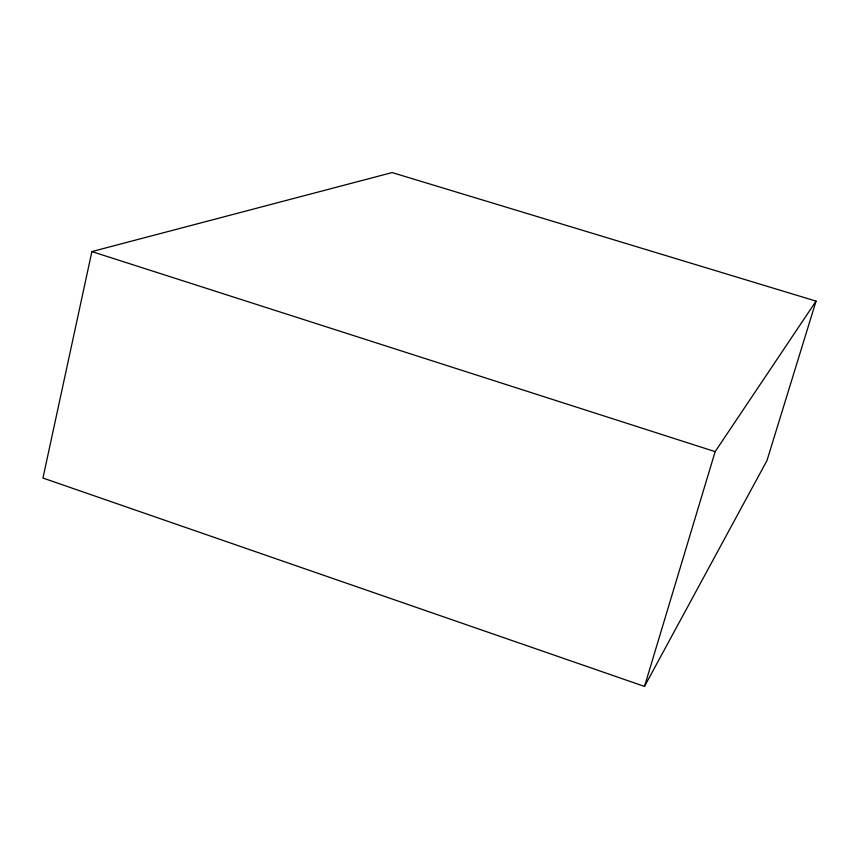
<?xml version="1.0" encoding="UTF-8"?>
<svg xmlns="http://www.w3.org/2000/svg" width="859" height="859" viewBox="0 0 859 859"><rect width="100%" height="100%" fill="white"/><g stroke="black" fill="none" stroke-linecap="round" stroke-linejoin="round"><path stroke-width="1.29" d="M91.881 251.58L42.95 478.044L644.508 686.427L766.98 460.542L816.05 301.122L392.123 172.573L91.881 251.58L715.15 451.641L816.05 301.122M644.508 686.427L715.15 451.641"/></g></svg>
